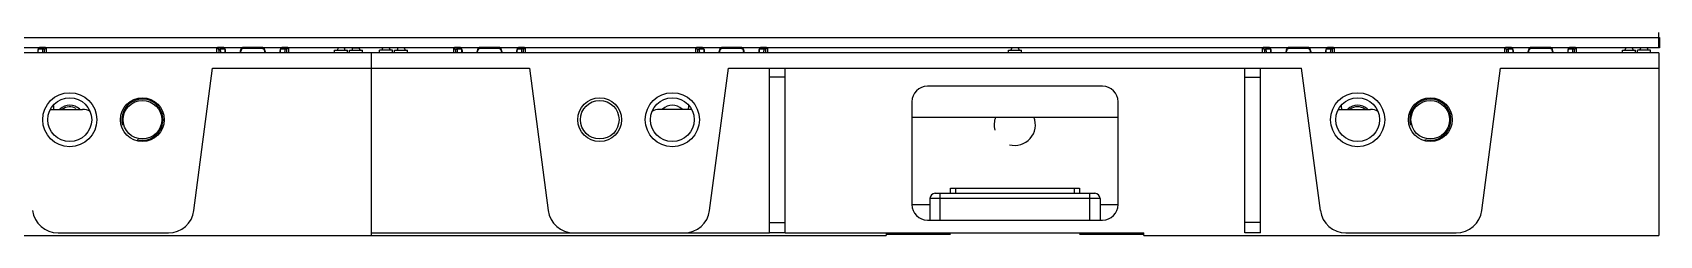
# Model space of a CAD drawing. Header units: millimetres. Extents: x 2900105 to 2915262, y -55349 to -51874.
# Drawn here: x 2902065.9 to 2902381.7, y -53818.2 to -53778.8 of the extents above; entities that cross this region are included whole.
import ezdxf

# ---------------------------------------------------------------- set-up
doc = ezdxf.new("R2010")
doc.units = ezdxf.units.MM
doc.layers.add('02___PRT_ALL_AXES', color=7, linetype='Continuous')

msp = doc.modelspace()

# ---------------------------------------------------------------- linework, layer by layer
msp.add_line((2902381.57, -53781.76), (2902381.57, -53778.76))
at = {"color": 7, "linetype": 'Continuous'}
for p, q in [((2902067.01, -53782.08), (2902067.07, -53782.02)), ((2902067.06, -53781.87), (2902067.05, -53781.88)), ((2902067.08, -53781.84), (2902067.06, -53781.87)), ((2902067.06, -53782.08), (2902067.07, -53782.02)), ((2902067.06, -53782.08), (2902067.07, -53782.02)), ((2902067.96, -53782.02), (2902067.07, -53782.02)), ((2902068.44, -53781.66), (2902067.27, -53781.66)), ((2902068.28, -53782.08), (2902067.96, -53782.02)), ((2902068.19, -53781.66), (2902068.38, -53781.86)), ((2902068.64, -53781.86), (2902068.38, -53781.86)), ((2902068.44, -53781.66), (2902068.64, -53781.86)), ((2902068.64, -53782.71), (2902068.64, -53781.86)), ((2902101.84, -53781.66), (2902101.64, -53781.86)), ((2902101.91, -53781.86), (2902101.64, -53781.86)), ((2902101.64, -53781.86), (2902101.64, -53782.71)), ((2902103.02, -53781.66), (2902101.84, -53781.66)), ((2902101.91, -53781.86), (2902102.1, -53781.66)), ((2902102, -53782.08), (2902102.33, -53782.02)), ((2902103.22, -53782.02), (2902102.33, -53782.02)), ((2902103.21, -53781.84), (2902103.16, -53781.78)), ((2902103.23, -53781.87), (2902103.21, -53781.84)), ((2902103.22, -53782.02), (2902103.23, -53782.08)), ((2902103.22, -53782.02), (2902103.23, -53782.08)), ((2902103.28, -53782.08), (2902103.22, -53782.02)), ((2902103.23, -53781.88), (2902103.23, -53781.87)), ((2902106.42, -53782.08), (2902106.35, -53782.02)), ((2902106.8, -53781.66), (2902106.74, -53781.86)), ((2902110.54, -53781.86), (2902106.74, -53781.86)), ((2902110.49, -53781.66), (2902106.8, -53781.66)), ((2902110.54, -53781.86), (2902110.49, -53781.66)), ((2902110.86, -53782.08), (2902110.94, -53782.02)), ((2902114.01, -53782.08), (2902114.07, -53782.02)), ((2902114.06, -53781.87), (2902114.05, -53781.88)), ((2902114.08, -53781.84), (2902114.06, -53781.87)), ((2902114.06, -53782.08), (2902114.07, -53782.02)), ((2902114.06, -53782.08), (2902114.07, -53782.02)), ((2902114.96, -53782.02), (2902114.07, -53782.02)), ((2902115.44, -53781.66), (2902114.27, -53781.66)), ((2902115.28, -53782.08), (2902114.96, -53782.02)), ((2902115.19, -53781.66), (2902115.38, -53781.86)), ((2902115.64, -53781.86), (2902115.38, -53781.86)), ((2902115.44, -53781.66), (2902115.64, -53781.86)), ((2902115.64, -53782.71), (2902115.64, -53781.86)), ((2902124.55, -53782.21), (2902127.05, -53782.21)), ((2902124.55, -53782.71), (2902124.55, -53782.21)), ((2902125.19, -53781.76), (2902125.07, -53782.21)), ((2902126.42, -53781.76), (2902125.19, -53781.76)), ((2902126.42, -53781.76), (2902126.54, -53782.21)), ((2902127.05, -53782.71), (2902127.05, -53782.21)), ((2902127.45, -53782.21), (2902129.95, -53782.21)), ((2902127.45, -53782.71), (2902127.45, -53782.21)), ((2902127.92, -53782.21), (2902128.09, -53781.76)), ((2902128.09, -53781.76), (2902129.32, -53781.76)), ((2902129.49, -53782.21), (2902129.32, -53781.76)), ((2902129.95, -53782.71), (2902129.95, -53782.21)), ((2902135.78, -53782.21), (2902133.28, -53782.21)), ((2902133.28, -53782.71), (2902133.28, -53782.21)), ((2902133.75, -53782.21), (2902133.92, -53781.76)), ((2902135.15, -53781.76), (2902133.92, -53781.76)), ((2902135.15, -53781.76), (2902135.32, -53782.21)), ((2902135.78, -53782.71), (2902135.78, -53782.21)), ((2902136.18, -53782.21), (2902138.68, -53782.21)), ((2902136.18, -53782.71), (2902136.18, -53782.21)), ((2902136.82, -53781.76), (2902136.65, -53782.21)), ((2902138.05, -53781.76), (2902136.82, -53781.76)), ((2902138.05, -53781.76), (2902138.22, -53782.21)), ((2902138.68, -53782.71), (2902138.68, -53782.21)), ((2902147.79, -53781.66), (2902147.59, -53781.86)), ((2902147.86, -53781.86), (2902147.59, -53781.86)), ((2902147.59, -53781.86), (2902147.59, -53782.71)), ((2902148.97, -53781.66), (2902147.79, -53781.66)), ((2902147.86, -53781.86), (2902148.05, -53781.66)), ((2902147.95, -53782.08), (2902148.28, -53782.02)), ((2902149.17, -53782.02), (2902148.28, -53782.02)), ((2902149.18, -53781.87), (2902149.16, -53781.84)), ((2902149.17, -53782.02), (2902149.18, -53782.08)), ((2902149.17, -53782.02), (2902149.18, -53782.08)), ((2902149.23, -53782.08), (2902149.17, -53782.02)), ((2902149.18, -53781.88), (2902149.18, -53781.87)), ((2902152.37, -53782.08), (2902152.3, -53782.02)), ((2902152.75, -53781.66), (2902152.69, -53781.86)), ((2902156.49, -53781.86), (2902152.69, -53781.86)), ((2902156.44, -53781.66), (2902152.75, -53781.66)), ((2902156.49, -53781.86), (2902156.44, -53781.66)), ((2902156.81, -53782.08), (2902156.89, -53782.02)), ((2902159.96, -53782.08), (2902160.02, -53782.02)), ((2902160.01, -53781.87), (2902160, -53781.88)), ((2902160.03, -53781.84), (2902160.01, -53781.87)), ((2902160.01, -53782.08), (2902160.02, -53782.02)), ((2902160.01, -53782.08), (2902160.02, -53782.02)), ((2902160.91, -53782.02), (2902160.02, -53782.02)), ((2902161.39, -53781.66), (2902160.22, -53781.66)), ((2902161.23, -53782.08), (2902160.91, -53782.02)), ((2902161.14, -53781.66), (2902161.33, -53781.86)), ((2902161.59, -53781.86), (2902161.33, -53781.86)), ((2902161.39, -53781.66), (2902161.59, -53781.86)), ((2902161.59, -53782.71), (2902161.59, -53781.86)), ((2902194.79, -53781.66), (2902194.59, -53781.86)), ((2902194.86, -53781.86), (2902194.59, -53781.86)), ((2902194.59, -53781.86), (2902194.59, -53782.71)), ((2902195.97, -53781.66), (2902194.79, -53781.66)), ((2902194.86, -53781.86), (2902195.05, -53781.66)), ((2902194.95, -53782.08), (2902195.28, -53782.02)), ((2902196.17, -53782.02), (2902195.28, -53782.02)), ((2902196.18, -53781.87), (2902196.16, -53781.84)), ((2902196.23, -53782.08), (2902196.17, -53782.02)), ((2902196.17, -53782.02), (2902196.18, -53782.08)), ((2902196.17, -53782.02), (2902196.18, -53782.08)), ((2902196.18, -53781.88), (2902196.18, -53781.87)), ((2902199.37, -53782.08), (2902199.3, -53782.02)), ((2902199.75, -53781.66), (2902199.69, -53781.86)), ((2902203.49, -53781.86), (2902199.69, -53781.86)), ((2902203.44, -53781.66), (2902199.75, -53781.66)), ((2902203.49, -53781.86), (2902203.44, -53781.66)), ((2902203.81, -53782.08), (2902203.89, -53782.02)), ((2902206.96, -53782.08), (2902207.02, -53782.02)), ((2902207.01, -53781.87), (2902207, -53781.88)), ((2902207.03, -53781.84), (2902207.01, -53781.87)), ((2902207.01, -53782.08), (2902207.02, -53782.02)), ((2902207.01, -53782.08), (2902207.02, -53782.02)), ((2902207.91, -53782.02), (2902207.02, -53782.02)), ((2902208.39, -53781.66), (2902207.22, -53781.66)), ((2902208.23, -53782.08), (2902207.91, -53782.02)), ((2902208.14, -53781.66), (2902208.33, -53781.86)), ((2902208.59, -53781.86), (2902208.33, -53781.86)), ((2902208.39, -53781.66), (2902208.59, -53781.86)), ((2902208.59, -53782.71), (2902208.59, -53781.86)), ((2902255.34, -53782.21), (2902257.84, -53782.21)), ((2902255.34, -53782.71), (2902255.34, -53782.21)), ((2902255.98, -53781.76), (2902255.81, -53782.21)), ((2902257.21, -53781.76), (2902255.98, -53781.76)), ((2902257.21, -53781.76), (2902257.38, -53782.21)), ((2902257.84, -53782.71), (2902257.84, -53782.21)), ((2902304.79, -53781.66), (2902304.59, -53781.86)), ((2902304.86, -53781.86), (2902304.59, -53781.86)), ((2902304.59, -53781.86), (2902304.59, -53782.71)), ((2902305.97, -53781.66), (2902304.79, -53781.66)), ((2902304.86, -53781.86), (2902305.05, -53781.66)), ((2902304.95, -53782.08), (2902305.28, -53782.02)), ((2902306.17, -53782.02), (2902305.28, -53782.02)), ((2902306.18, -53781.87), (2902306.16, -53781.84)), ((2902306.18, -53781.87), (2902306.16, -53781.84)), ((2902306.23, -53782.08), (2902306.17, -53782.02)), ((2902306.17, -53782.02), (2902306.18, -53782.08)), ((2902306.17, -53782.02), (2902306.18, -53782.08)), ((2902306.18, -53781.88), (2902306.18, -53781.87)), ((2902309.37, -53782.08), (2902309.3, -53782.02)), ((2902309.75, -53781.66), (2902309.69, -53781.86)), ((2902313.49, -53781.86), (2902309.69, -53781.86)), ((2902313.44, -53781.66), (2902309.75, -53781.66)), ((2902313.49, -53781.86), (2902313.44, -53781.66)), ((2902313.81, -53782.08), (2902313.89, -53782.02)), ((2902316.96, -53782.08), (2902317.02, -53782.02)), ((2902317.01, -53781.87), (2902317, -53781.88)), ((2902317.03, -53781.84), (2902317.01, -53781.87)), ((2902317.01, -53782.08), (2902317.02, -53782.02)), ((2902317.01, -53782.08), (2902317.02, -53782.02)), ((2902317.91, -53782.02), (2902317.02, -53782.02)), ((2902318.39, -53781.66), (2902317.22, -53781.66)), ((2902318.23, -53782.08), (2902317.91, -53782.02)), ((2902318.14, -53781.66), (2902318.33, -53781.86)), ((2902318.59, -53781.86), (2902318.33, -53781.86)), ((2902318.39, -53781.66), (2902318.59, -53781.86)), ((2902318.59, -53782.71), (2902318.59, -53781.86)), ((2902351.79, -53781.66), (2902351.59, -53781.86)), ((2902351.86, -53781.86), (2902351.59, -53781.86)), ((2902351.59, -53781.86), (2902351.59, -53782.71)), ((2902352.97, -53781.66), (2902351.79, -53781.66)), ((2902351.86, -53781.86), (2902352.05, -53781.66)), ((2902351.95, -53782.08), (2902352.28, -53782.02)), ((2902353.17, -53782.02), (2902352.28, -53782.02)), ((2902353.18, -53781.87), (2902353.16, -53781.84)), ((2902353.18, -53781.87), (2902353.16, -53781.84)), ((2902353.23, -53782.08), (2902353.17, -53782.02)), ((2902353.17, -53782.02), (2902353.18, -53782.08)), ((2902353.17, -53782.02), (2902353.18, -53782.08)), ((2902353.18, -53781.88), (2902353.18, -53781.87)), ((2902356.37, -53782.08), (2902356.3, -53782.02)), ((2902356.75, -53781.66), (2902356.69, -53781.86)), ((2902360.49, -53781.86), (2902356.69, -53781.86)), ((2902360.44, -53781.66), (2902356.75, -53781.66)), ((2902360.49, -53781.86), (2902360.44, -53781.66)), ((2902360.81, -53782.08), (2902360.89, -53782.02)), ((2902363.96, -53782.08), (2902364.02, -53782.02)), ((2902364.01, -53781.87), (2902364, -53781.88)), ((2902364.03, -53781.84), (2902364.01, -53781.87)), ((2902364.01, -53782.08), (2902364.02, -53782.02)), ((2902364.01, -53782.08), (2902364.02, -53782.02)), ((2902364.91, -53782.02), (2902364.02, -53782.02)), ((2902365.39, -53781.66), (2902364.22, -53781.66)), ((2902365.23, -53782.08), (2902364.91, -53782.02)), ((2902365.14, -53781.66), (2902365.33, -53781.86)), ((2902365.59, -53781.86), (2902365.33, -53781.86)), ((2902365.39, -53781.66), (2902365.59, -53781.86)), ((2902365.59, -53782.71), (2902365.59, -53781.86)), ((2902374.5, -53782.21), (2902377, -53782.21)), ((2902374.5, -53782.71), (2902374.5, -53782.21)), ((2902375.14, -53781.76), (2902374.97, -53782.21)), ((2902376.37, -53781.76), (2902375.14, -53781.76)), ((2902376.37, -53781.76), (2902376.54, -53782.21)), ((2902377, -53782.71), (2902377, -53782.21)), ((2902379.9, -53782.21), (2902377.4, -53782.21)), ((2902377.4, -53782.71), (2902377.4, -53782.21)), ((2902377.87, -53782.21), (2902378.04, -53781.76)), ((2902379.27, -53781.76), (2902378.04, -53781.76)), ((2902379.27, -53781.76), (2902379.44, -53782.21)), ((2902379.9, -53782.71), (2902379.9, -53782.21)), ((2902381.57, -53782.71), (2901381.67, -53782.71)), ((2902131.62, -53782.71), (2902131.62, -53818.21)), ((2902381.57, -53782.71), (2902381.57, -53818.21)), ((2902097.23, -53813.37), (2902100.87, -53785.71)), ((2902100.87, -53785.71), (2902162.36, -53785.71)), ((2902162.36, -53785.71), (2902166, -53813.37)), ((2902197.32, -53813.37), (2902200.96, -53785.71)), ((2902200.96, -53785.71), (2902312.22, -53785.71)), ((2902208.96, -53817.71), (2902208.96, -53785.71)), ((2902211.96, -53787.45), (2902208.96, -53787.45)), ((2902211.96, -53817.71), (2902211.96, -53785.71)), ((2902301.22, -53817.71), (2902301.22, -53785.71)), ((2902301.22, -53787.45), (2902304.22, -53787.45)), ((2902304.22, -53817.71), (2902304.22, -53785.71)), ((2902315.86, -53813.37), (2902312.22, -53785.71)), ((2902347.18, -53813.37), (2902350.82, -53785.71)), ((2902350.82, -53785.71), (2902381.57, -53785.71)), ((2902273.59, -53789.21), (2902239.59, -53789.21)), ((2902069.47, -53793.71), (2902075.64, -53793.71)), ((2902069.97, -53792.97), (2902069.99, -53793.71)), ((2902193.77, -53793.71), (2902187.59, -53793.71)), ((2902193.25, -53793.71), (2902193.27, -53792.96)), ((2902236.59, -53792.21), (2902236.59, -53812.21)), ((2902276.59, -53812.21), (2902276.59, -53792.21)), ((2902319.42, -53793.71), (2902325.59, -53793.71)), ((2902319.92, -53792.96), (2902319.94, -53793.71)), ((2902236.59, -53795.21), (2902276.59, -53795.21)), ((2902241.09, -53810.01), (2902272.09, -53810.01)), ((2902242.09, -53815.21), (2902242.09, -53810.01)), ((2902244.09, -53809.01), (2902269.09, -53809.01)), ((2902244.09, -53810.01), (2902244.09, -53809.01)), ((2902245.09, -53810.01), (2902245.09, -53809.01)), ((2902268.09, -53809.01), (2902268.09, -53810.01)), ((2902269.09, -53809.01), (2902269.09, -53810.01)), ((2902271.09, -53815.21), (2902271.09, -53810.01)), ((2902236.59, -53812.21), (2902240.09, -53812.21)), ((2902273.09, -53811.01), (2902240.09, -53811.01)), ((2902240.09, -53811.01), (2902240.09, -53815.21)), ((2902273.09, -53811.01), (2902273.09, -53815.21)), ((2902273.09, -53812.21), (2902276.59, -53812.21)), ((2902208.96, -53815.71), (2902211.96, -53815.71)), ((2902239.59, -53815.21), (2902273.59, -53815.21)), ((2902304.22, -53815.71), (2902301.22, -53815.71)), ((2902031.64, -53818.21), (2902231.59, -53818.21)), ((2902070.87, -53817.71), (2902092.28, -53817.71)), ((2902131.62, -53817.72), (2902170.98, -53817.72)), ((2902170.96, -53817.71), (2902192.37, -53817.71)), ((2902192.34, -53817.72), (2902208.96, -53817.72)), ((2902211.96, -53817.71), (2902208.96, -53817.71)), ((2902211.96, -53817.72), (2902231.59, -53817.72)), ((2902231.59, -53817.71), (2902281.59, -53817.71)), ((2902231.59, -53817.71), (2902231.59, -53818.21)), ((2902244.09, -53818.01), (2902231.59, -53818.01)), ((2902281.59, -53818.01), (2902269.09, -53818.01)), ((2902281.59, -53818.21), (2902281.59, -53817.71)), ((2902281.59, -53818.21), (2902381.57, -53818.21)), ((2902304.22, -53817.71), (2902301.22, -53817.71)), ((2902320.82, -53817.71), (2902342.23, -53817.71))]:
    msp.add_line(p, q, dxfattribs=at)
at = {"color": 1}
msp.add_lwpolyline([(2901381.67, -53779.76), (2902381.67, -53779.76), (2902381.67, -53781.76), (2901381.67, -53781.76)], close=True, dxfattribs=at)
msp.add_lwpolyline([(2902381.57, -53781.76), (2901381.67, -53781.76)])
at = {"color": 7, "linetype": 'Continuous'}
for points in [[(2902067.16, -53781.73), (2902067.13, -53781.78), (2902067.08, -53781.84)], [(2902103.21, -53781.84), (2902103.16, -53781.78), (2902103.12, -53781.73)], [(2902114.16, -53781.73), (2902114.13, -53781.78), (2902114.08, -53781.84)], [(2902149.16, -53781.84), (2902149.11, -53781.78), (2902149.07, -53781.73)], [(2902149.16, -53781.84), (2902149.11, -53781.78), (2902149.07, -53781.73)], [(2902160.11, -53781.73), (2902160.08, -53781.78), (2902160.03, -53781.84)], [(2902196.16, -53781.84), (2902196.11, -53781.78), (2902196.07, -53781.73)], [(2902196.16, -53781.84), (2902196.11, -53781.78), (2902196.07, -53781.73)], [(2902207.11, -53781.73), (2902207.08, -53781.78), (2902207.03, -53781.84)], [(2902306.16, -53781.84), (2902306.11, -53781.78), (2902306.07, -53781.73)], [(2902306.16, -53781.84), (2902306.11, -53781.78), (2902306.07, -53781.73)], [(2902317.11, -53781.73), (2902317.08, -53781.78), (2902317.03, -53781.84)], [(2902353.16, -53781.84), (2902353.11, -53781.78), (2902353.07, -53781.73)], [(2902353.16, -53781.84), (2902353.11, -53781.78), (2902353.07, -53781.73)], [(2902364.11, -53781.73), (2902364.08, -53781.78), (2902364.03, -53781.84)]]:
    msp.add_lwpolyline(points, dxfattribs=at)
for centre, radius in [((2902073.14, -53795.71), 5.25), ((2902073.14, -53795.71), 4.25), ((2902175.99, -53795.71), 4.25), ((2902190.09, -53795.71), 5.25), ((2902190.09, -53795.71), 4.25), ((2902323.09, -53795.71), 5.25), ((2902323.09, -53795.71), 4.25), ((2902087.24, -53795.71), 3.75), ((2902175.99, -53795.71), 3.75), ((2902337.19, -53795.71), 3.75)]:
    msp.add_circle(centre, radius, dxfattribs=at)
for centre, radius, start, end in [((2902008.26, -53777.61), 58.92, 355.0326, 355.653), ((2902067.76, -53782.12), 0.751, 169.5597, 171.1527), ((2902009.95, -53777.52), 57.29, 354.7974, 355.431), ((2902067.4, -53782.04), 0.383, 162.1096, 164.9011), ((2901984.04, -53773.07), 84.39, 353.4354, 353.9091), ((2901986.76, -53773.12), 82.02, 353.2844, 353.7315), ((2902184.98, -53772.94), 83.47, 186.2861, 186.7254), ((2902187.74, -53772.88), 85.9, 186.1081, 186.5735), ((2902160.33, -53777.52), 57.29, 184.569, 185.2026), ((2902102.89, -53782.04), 0.383, 15.1176, 17.8889), ((2902102.53, -53782.12), 0.755, 8.8633, 10.4432), ((2902162.03, -53777.61), 58.91, 184.347, 184.9674), ((2902197.22, -53810.87), 95.34, 162.3849, 162.8216), ((2902190.65, -53809.64), 88.62, 161.8791, 162.3112), ((2902020.57, -53811.57), 94.99, 17.6834, 18.0865), ((2902018.44, -53811.36), 97.04, 17.1728, 17.6019), ((2902055.26, -53777.61), 58.92, 355.0326, 355.653), ((2902114.76, -53782.12), 0.751, 169.5597, 171.1527), ((2902056.95, -53777.52), 57.29, 354.7974, 355.431), ((2902114.4, -53782.04), 0.383, 162.1096, 164.9011), ((2902031.04, -53773.07), 84.39, 353.4354, 353.9091), ((2902033.76, -53773.12), 82.02, 353.2844, 353.7315), ((2902230.93, -53772.94), 83.47, 186.2861, 186.7254), ((2902233.69, -53772.88), 85.9, 186.1081, 186.5735), ((2902206.28, -53777.52), 57.29, 184.569, 185.2026), ((2902148.84, -53782.04), 0.383, 15.1176, 17.8889), ((2902148.48, -53782.12), 0.755, 8.8633, 10.4432), ((2902207.98, -53777.61), 58.91, 184.347, 184.9674), ((2902243.17, -53810.87), 95.34, 162.3849, 162.8216), ((2902236.6, -53809.64), 88.62, 161.8791, 162.3112), ((2902066.52, -53811.57), 94.99, 17.6834, 18.0865), ((2902064.39, -53811.36), 97.04, 17.1728, 17.6019), ((2902101.21, -53777.61), 58.92, 355.0326, 355.653), ((2902160.71, -53782.12), 0.751, 169.5597, 171.1527), ((2902102.9, -53777.52), 57.29, 354.7974, 355.431), ((2902160.35, -53782.04), 0.383, 162.1096, 164.9011), ((2902076.99, -53773.07), 84.39, 353.4354, 353.9091), ((2902079.71, -53773.12), 82.02, 353.2844, 353.7315), ((2902277.93, -53772.94), 83.47, 186.2861, 186.7254), ((2902280.69, -53772.88), 85.9, 186.1081, 186.5735), ((2902253.28, -53777.52), 57.29, 184.569, 185.2026), ((2902195.84, -53782.04), 0.383, 15.1176, 17.8889), ((2902195.48, -53782.12), 0.755, 8.8633, 10.4432), ((2902254.98, -53777.61), 58.91, 184.347, 184.9674), ((2902290.17, -53810.87), 95.34, 162.3849, 162.8216), ((2902283.6, -53809.64), 88.62, 161.8791, 162.3112), ((2902113.52, -53811.57), 94.99, 17.6834, 18.0865), ((2902111.39, -53811.36), 97.04, 17.1728, 17.6019), ((2902148.21, -53777.61), 58.92, 355.0326, 355.653), ((2902207.71, -53782.12), 0.751, 169.5597, 171.1527), ((2902149.9, -53777.52), 57.29, 354.7974, 355.431), ((2902207.35, -53782.04), 0.383, 162.1096, 164.9011), ((2902123.99, -53773.07), 84.39, 353.4354, 353.9091), ((2902126.71, -53773.12), 82.02, 353.2844, 353.7315), ((2902387.93, -53772.94), 83.47, 186.2861, 186.7254), ((2902390.69, -53772.88), 85.9, 186.1081, 186.5735), ((2902363.28, -53777.52), 57.29, 184.569, 185.2026), ((2902305.84, -53782.04), 0.383, 15.1176, 17.8889), ((2902305.48, -53782.12), 0.755, 8.8633, 10.4432), ((2902364.98, -53777.61), 58.91, 184.347, 184.9674), ((2902400.17, -53810.87), 95.34, 162.3849, 162.8216), ((2902393.6, -53809.64), 88.62, 161.8791, 162.3112), ((2902223.52, -53811.57), 94.99, 17.6834, 18.0865), ((2902221.39, -53811.36), 97.04, 17.1728, 17.6019), ((2902258.21, -53777.61), 58.92, 355.0326, 355.653), ((2902317.71, -53782.12), 0.751, 169.5597, 171.1527), ((2902259.9, -53777.52), 57.29, 354.7974, 355.431), ((2902317.35, -53782.04), 0.383, 162.1096, 164.9011), ((2902233.99, -53773.07), 84.39, 353.4354, 353.9091), ((2902236.71, -53773.12), 82.02, 353.2844, 353.7315), ((2902434.93, -53772.94), 83.47, 186.2861, 186.7254), ((2902437.69, -53772.88), 85.9, 186.1081, 186.5735), ((2902410.28, -53777.52), 57.29, 184.569, 185.2026), ((2902352.84, -53782.04), 0.383, 15.1176, 17.8889), ((2902352.48, -53782.12), 0.755, 8.8633, 10.4432), ((2902411.98, -53777.61), 58.91, 184.347, 184.9674), ((2902447.17, -53810.87), 95.34, 162.3849, 162.8216), ((2902440.6, -53809.64), 88.62, 161.8791, 162.3112), ((2902270.52, -53811.57), 94.99, 17.6834, 18.0865), ((2902268.39, -53811.36), 97.04, 17.1728, 17.6019), ((2902305.21, -53777.61), 58.92, 355.0326, 355.653), ((2902364.71, -53782.12), 0.751, 169.5597, 171.1527), ((2902306.9, -53777.52), 57.29, 354.7974, 355.431), ((2902364.35, -53782.04), 0.383, 162.1096, 164.9011), ((2902280.99, -53773.07), 84.39, 353.4354, 353.9091), ((2902283.71, -53773.12), 82.02, 353.2844, 353.7315), ((2902239.59, -53792.21), 3, 90, 180), ((2902273.59, -53792.21), 3, 0, 90), ((2902073.14, -53795.71), 2.8, 46.5514, 133.4486), ((2902073.14, -53795.71), 2.5, 59.9843, 126.6079), ((2902075.64, -53796.71), 3, 60.8921, 90), ((2902187.59, -53796.71), 3, 90, 119.1057), ((2902190.09, -53795.71), 2.8, 46.9195, 133.0805), ((2902323.09, -53795.71), 2.8, 46.5514, 133.4486), ((2902323.09, -53795.71), 2.5, 53.3921, 126.6079), ((2902325.59, -53796.71), 3, 60.8926, 90), ((2902241.09, -53811.01), 1, 90, 180), ((2902272.09, -53811.01), 1, 0, 90), ((2902070.87, -53812.71), 5, 187.5, 270), ((2902092.28, -53812.71), 5, 270, 352.5), ((2902170.96, -53812.71), 5, 187.5, 270), ((2902192.37, -53812.71), 5, 270, 352.5), ((2902239.59, -53812.21), 3, 180, 270), ((2902273.59, -53812.21), 3, 270, 0), ((2902320.82, -53812.71), 5, 187.5, 270), ((2902342.23, -53812.71), 5, 270, 352.5)]:
    msp.add_arc(centre, radius, start, end, dxfattribs=at)
at = {"color": 2, "linetype": 'Continuous'}
for centre, start, end in [((2902087.24, -53795.71), 255, 195), ((2902337.19, -53795.71), 255, 195), ((2902256.54, -53796.71), 157.9726, 195), ((2902256.54, -53796.71), 255, 22.0274)]:
    msp.add_arc(centre, 4, start, end, dxfattribs=at)
at = {"color": 7, "linetype": 'Continuous'}
for points, knots in [([(2902067.01, -53782), (2902067.01, -53782.01), (2902067.01, -53782.03), (2902067.01, -53782.06), (2902067.01, -53782.08)], [0, 0, 0, 0, 0.236241, 1, 1, 1, 1]), ([(2902067.03, -53781.94), (2902067.03, -53781.94), (2902067.02, -53781.96), (2902067.02, -53781.97), (2902067.02, -53781.98)], [0, 0, 0, 0, 0.230283, 1, 1, 1, 1]), ([(2902067.05, -53781.89), (2902067.05, -53781.89), (2902067.04, -53781.9), (2902067.04, -53781.91), (2902067.03, -53781.92)], [0, 0, 0, 0, 0.216704, 1, 1, 1, 1]), ([(2902067.05, -53781.88), (2902067.05, -53781.88), (2902067.05, -53781.88), (2902067.05, -53781.88), (2902067.05, -53781.89)], [0, 0, 0, 0, 0.228077, 1, 1, 1, 1]), ([(2902067.07, -53782.02), (2902067.07, -53782.01), (2902067.07, -53781.97), (2902067.08, -53781.93), (2902067.09, -53781.91)], [0, 0, 0, 0, 0.25855, 1, 1, 1, 1]), ([(2902067.09, -53781.91), (2902067.1, -53781.87), (2902067.12, -53781.81), (2902067.15, -53781.76), (2902067.16, -53781.73)], [0, 0, 0, 0, 0.548709, 1, 1, 1, 1]), ([(2902067.16, -53781.73), (2902067.17, -53781.73), (2902067.18, -53781.71), (2902067.2, -53781.69), (2902067.21, -53781.68)], [0, 0, 0, 0, 0.278008, 1, 1, 1, 1]), ([(2902067.21, -53781.68), (2902067.22, -53781.68), (2902067.23, -53781.67), (2902067.25, -53781.66), (2902067.27, -53781.66)], [0, 0, 0, 0, 0.271414, 1, 1, 1, 1]), ([(2902068.19, -53781.66), (2902068.16, -53781.66), (2902068.12, -53781.68), (2902068.08, -53781.72), (2902068.03, -53781.78), (2902067.99, -53781.88), (2902067.96, -53781.97), (2902067.96, -53782.02)], [0, 0, 0, 0, 0.16996, 0.271944, 0.388843, 0.668368, 1, 1, 1, 1]), ([(2902068.28, -53782.08), (2902068.29, -53782.05), (2902068.29, -53781.99), (2902068.32, -53781.93), (2902068.34, -53781.9), (2902068.35, -53781.87), (2902068.37, -53781.86), (2902068.38, -53781.86)], [0, 0, 0, 0, 0.37514, 0.667546, 0.779584, 0.869981, 1, 1, 1, 1]), ([(2902102.01, -53782.08), (2902102, -53782.05), (2902101.99, -53781.99), (2902101.97, -53781.93), (2902101.95, -53781.9), (2902101.94, -53781.88), (2902101.93, -53781.87), (2902101.92, -53781.87), (2902101.92, -53781.86), (2902101.91, -53781.86), (2902101.91, -53781.86), (2902101.91, -53781.86)], [0, 0, 0, 0, 0.373992, 0.665641, 0.777424, 0.867575, 0.905421, 0.939479, 0.970706, 0.985471, 1, 1, 1, 1]), ([(2902102.1, -53781.66), (2902102.11, -53781.66), (2902102.14, -53781.67), (2902102.17, -53781.69), (2902102.21, -53781.72), (2902102.26, -53781.78), (2902102.3, -53781.88), (2902102.32, -53781.97), (2902102.33, -53782.02)], [0, 0, 0, 0, 0.082168, 0.171362, 0.273196, 0.38992, 0.668933, 1, 1, 1, 1]), ([(2902103.02, -53781.66), (2902103.02, -53781.66), (2902103.04, -53781.67), (2902103.06, -53781.67), (2902103.07, -53781.68)], [0, 0, 0, 0, 0.235531, 1, 1, 1, 1]), ([(2902103.07, -53781.68), (2902103.08, -53781.68), (2902103.1, -53781.7), (2902103.11, -53781.72), (2902103.12, -53781.73)], [0, 0, 0, 0, 0.224249, 1, 1, 1, 1]), ([(2902103.12, -53781.73), (2902103.14, -53781.76), (2902103.17, -53781.81), (2902103.19, -53781.87), (2902103.2, -53781.91)], [0, 0, 0, 0, 0.450952, 1, 1, 1, 1]), ([(2902103.2, -53781.91), (2902103.2, -53781.92), (2902103.21, -53781.95), (2902103.22, -53781.99), (2902103.22, -53782.02)], [0, 0, 0, 0, 0.240854, 1, 1, 1, 1]), ([(2902103.24, -53781.89), (2902103.24, -53781.89), (2902103.24, -53781.88), (2902103.24, -53781.88), (2902103.23, -53781.88)], [0, 0, 0, 0, 0.272168, 1, 1, 1, 1]), ([(2902103.25, -53781.92), (2902103.25, -53781.92), (2902103.25, -53781.91), (2902103.24, -53781.89), (2902103.24, -53781.89)], [0, 0, 0, 0, 0.284066, 1, 1, 1, 1]), ([(2902103.27, -53781.98), (2902103.27, -53781.98), (2902103.27, -53781.96), (2902103.26, -53781.95), (2902103.26, -53781.94)], [0, 0, 0, 0, 0.269561, 1, 1, 1, 1]), ([(2902103.28, -53782.08), (2902103.28, -53782.07), (2902103.28, -53782.05), (2902103.28, -53782.02), (2902103.27, -53782)], [0, 0, 0, 0, 0.262719, 1, 1, 1, 1]), ([(2902106.8, -53781.66), (2902106.75, -53781.66), (2902106.65, -53781.68), (2902106.54, -53781.74), (2902106.46, -53781.81), (2902106.41, -53781.87), (2902106.38, -53781.94), (2902106.36, -53781.99), (2902106.35, -53782.02)], [0, 0, 0, 0, 0.240153, 0.484218, 0.609763, 0.737766, 0.867628, 1, 1, 1, 1]), ([(2902106.42, -53782.08), (2902106.43, -53782.06), (2902106.44, -53782.03), (2902106.48, -53781.97), (2902106.55, -53781.91), (2902106.64, -53781.87), (2902106.71, -53781.86), (2902106.74, -53781.86)], [0, 0, 0, 0, 0.127781, 0.2546, 0.504631, 0.752476, 1, 1, 1, 1]), ([(2902110.94, -53782.02), (2902110.92, -53781.97), (2902110.88, -53781.88), (2902110.78, -53781.76), (2902110.64, -53781.68), (2902110.54, -53781.66), (2902110.49, -53781.66)], [0, 0, 0, 0, 0.250998, 0.500435, 0.749131, 1, 1, 1, 1]), ([(2902110.54, -53781.86), (2902110.58, -53781.86), (2902110.65, -53781.87), (2902110.75, -53781.92), (2902110.82, -53781.99), (2902110.85, -53782.05), (2902110.86, -53782.08)], [0, 0, 0, 0, 0.268376, 0.524566, 0.767763, 1, 1, 1, 1]), ([(2902114.01, -53782), (2902114.01, -53782.01), (2902114.01, -53782.03), (2902114.01, -53782.06), (2902114.01, -53782.08)], [0, 0, 0, 0, 0.236241, 1, 1, 1, 1]), ([(2902114.03, -53781.94), (2902114.03, -53781.94), (2902114.02, -53781.96), (2902114.02, -53781.97), (2902114.02, -53781.98)], [0, 0, 0, 0, 0.230283, 1, 1, 1, 1]), ([(2902114.05, -53781.89), (2902114.05, -53781.89), (2902114.04, -53781.9), (2902114.04, -53781.91), (2902114.03, -53781.92)], [0, 0, 0, 0, 0.216704, 1, 1, 1, 1]), ([(2902114.05, -53781.88), (2902114.05, -53781.88), (2902114.05, -53781.88), (2902114.05, -53781.88), (2902114.05, -53781.89)], [0, 0, 0, 0, 0.228077, 1, 1, 1, 1]), ([(2902114.07, -53782.02), (2902114.07, -53782.01), (2902114.07, -53781.97), (2902114.08, -53781.93), (2902114.09, -53781.91)], [0, 0, 0, 0, 0.25855, 1, 1, 1, 1]), ([(2902114.09, -53781.91), (2902114.1, -53781.87), (2902114.12, -53781.81), (2902114.15, -53781.76), (2902114.16, -53781.73)], [0, 0, 0, 0, 0.548709, 1, 1, 1, 1]), ([(2902114.16, -53781.73), (2902114.17, -53781.73), (2902114.18, -53781.71), (2902114.2, -53781.69), (2902114.21, -53781.68)], [0, 0, 0, 0, 0.278008, 1, 1, 1, 1]), ([(2902114.21, -53781.68), (2902114.22, -53781.68), (2902114.23, -53781.67), (2902114.25, -53781.66), (2902114.27, -53781.66)], [0, 0, 0, 0, 0.271414, 1, 1, 1, 1]), ([(2902115.19, -53781.66), (2902115.16, -53781.66), (2902115.12, -53781.68), (2902115.08, -53781.72), (2902115.03, -53781.78), (2902114.99, -53781.88), (2902114.96, -53781.97), (2902114.96, -53782.02)], [0, 0, 0, 0, 0.16996, 0.271944, 0.388843, 0.668368, 1, 1, 1, 1]), ([(2902115.28, -53782.08), (2902115.29, -53782.05), (2902115.29, -53781.99), (2902115.32, -53781.93), (2902115.34, -53781.9), (2902115.35, -53781.87), (2902115.37, -53781.86), (2902115.38, -53781.86)], [0, 0, 0, 0, 0.37514, 0.667546, 0.779584, 0.869981, 1, 1, 1, 1]), ([(2902147.96, -53782.08), (2902147.95, -53782.05), (2902147.94, -53781.99), (2902147.92, -53781.93), (2902147.9, -53781.9), (2902147.89, -53781.88), (2902147.88, -53781.87), (2902147.87, -53781.87), (2902147.87, -53781.86), (2902147.86, -53781.86), (2902147.86, -53781.86), (2902147.86, -53781.86)], [0, 0, 0, 0, 0.373992, 0.665641, 0.777424, 0.867575, 0.905421, 0.939479, 0.970706, 0.985471, 1, 1, 1, 1]), ([(2902148.05, -53781.66), (2902148.06, -53781.66), (2902148.09, -53781.67), (2902148.12, -53781.69), (2902148.16, -53781.72), (2902148.21, -53781.78), (2902148.25, -53781.88), (2902148.27, -53781.97), (2902148.28, -53782.02)], [0, 0, 0, 0, 0.082168, 0.171362, 0.273196, 0.38992, 0.668933, 1, 1, 1, 1]), ([(2902148.97, -53781.66), (2902148.97, -53781.66), (2902148.99, -53781.67), (2902149.01, -53781.67), (2902149.02, -53781.68)], [0, 0, 0, 0, 0.235531, 1, 1, 1, 1]), ([(2902149.02, -53781.68), (2902149.03, -53781.68), (2902149.05, -53781.7), (2902149.06, -53781.72), (2902149.07, -53781.73)], [0, 0, 0, 0, 0.224249, 1, 1, 1, 1]), ([(2902149.07, -53781.73), (2902149.09, -53781.76), (2902149.12, -53781.81), (2902149.14, -53781.87), (2902149.15, -53781.91)], [0, 0, 0, 0, 0.450952, 1, 1, 1, 1]), ([(2902149.15, -53781.91), (2902149.15, -53781.92), (2902149.16, -53781.95), (2902149.17, -53781.99), (2902149.17, -53782.02)], [0, 0, 0, 0, 0.240854, 1, 1, 1, 1]), ([(2902149.19, -53781.89), (2902149.19, -53781.89), (2902149.19, -53781.88), (2902149.19, -53781.88), (2902149.18, -53781.88)], [0, 0, 0, 0, 0.272168, 1, 1, 1, 1]), ([(2902149.2, -53781.92), (2902149.2, -53781.92), (2902149.2, -53781.91), (2902149.19, -53781.89), (2902149.19, -53781.89)], [0, 0, 0, 0, 0.284066, 1, 1, 1, 1]), ([(2902149.22, -53781.98), (2902149.22, -53781.98), (2902149.22, -53781.96), (2902149.21, -53781.95), (2902149.21, -53781.94)], [0, 0, 0, 0, 0.269561, 1, 1, 1, 1]), ([(2902149.23, -53782.08), (2902149.23, -53782.07), (2902149.23, -53782.05), (2902149.23, -53782.02), (2902149.22, -53782)], [0, 0, 0, 0, 0.262719, 1, 1, 1, 1]), ([(2902152.75, -53781.66), (2902152.7, -53781.66), (2902152.6, -53781.68), (2902152.49, -53781.74), (2902152.41, -53781.81), (2902152.36, -53781.87), (2902152.33, -53781.94), (2902152.31, -53781.99), (2902152.3, -53782.02)], [0, 0, 0, 0, 0.240153, 0.484218, 0.609763, 0.737766, 0.867628, 1, 1, 1, 1]), ([(2902152.37, -53782.08), (2902152.38, -53782.06), (2902152.39, -53782.03), (2902152.43, -53781.97), (2902152.5, -53781.91), (2902152.59, -53781.87), (2902152.66, -53781.86), (2902152.69, -53781.86)], [0, 0, 0, 0, 0.127781, 0.2546, 0.504631, 0.752476, 1, 1, 1, 1]), ([(2902156.89, -53782.02), (2902156.87, -53781.97), (2902156.83, -53781.88), (2902156.73, -53781.76), (2902156.59, -53781.68), (2902156.49, -53781.66), (2902156.44, -53781.66)], [0, 0, 0, 0, 0.250998, 0.500435, 0.749131, 1, 1, 1, 1]), ([(2902156.49, -53781.86), (2902156.53, -53781.86), (2902156.6, -53781.87), (2902156.7, -53781.92), (2902156.77, -53781.99), (2902156.8, -53782.05), (2902156.81, -53782.08)], [0, 0, 0, 0, 0.268376, 0.524566, 0.767763, 1, 1, 1, 1]), ([(2902159.96, -53782), (2902159.96, -53782.01), (2902159.96, -53782.03), (2902159.96, -53782.06), (2902159.96, -53782.08)], [0, 0, 0, 0, 0.236241, 1, 1, 1, 1]), ([(2902159.98, -53781.94), (2902159.98, -53781.94), (2902159.97, -53781.96), (2902159.97, -53781.97), (2902159.97, -53781.98)], [0, 0, 0, 0, 0.230283, 1, 1, 1, 1]), ([(2902160, -53781.89), (2902160, -53781.89), (2902159.99, -53781.9), (2902159.99, -53781.91), (2902159.98, -53781.92)], [0, 0, 0, 0, 0.216704, 1, 1, 1, 1]), ([(2902160, -53781.88), (2902160, -53781.88), (2902160, -53781.88), (2902160, -53781.88), (2902160, -53781.89)], [0, 0, 0, 0, 0.228077, 1, 1, 1, 1]), ([(2902160.02, -53782.02), (2902160.02, -53782.01), (2902160.02, -53781.97), (2902160.03, -53781.93), (2902160.04, -53781.91)], [0, 0, 0, 0, 0.25855, 1, 1, 1, 1]), ([(2902160.04, -53781.91), (2902160.05, -53781.87), (2902160.07, -53781.81), (2902160.1, -53781.76), (2902160.11, -53781.73)], [0, 0, 0, 0, 0.548709, 1, 1, 1, 1]), ([(2902160.11, -53781.73), (2902160.12, -53781.73), (2902160.13, -53781.71), (2902160.15, -53781.69), (2902160.16, -53781.68)], [0, 0, 0, 0, 0.278008, 1, 1, 1, 1]), ([(2902160.16, -53781.68), (2902160.17, -53781.68), (2902160.18, -53781.67), (2902160.2, -53781.66), (2902160.22, -53781.66)], [0, 0, 0, 0, 0.271414, 1, 1, 1, 1]), ([(2902161.14, -53781.66), (2902161.11, -53781.66), (2902161.07, -53781.68), (2902161.03, -53781.72), (2902160.98, -53781.78), (2902160.94, -53781.88), (2902160.91, -53781.97), (2902160.91, -53782.02)], [0, 0, 0, 0, 0.16996, 0.271944, 0.388843, 0.668368, 1, 1, 1, 1]), ([(2902161.23, -53782.08), (2902161.24, -53782.05), (2902161.24, -53781.99), (2902161.27, -53781.93), (2902161.29, -53781.9), (2902161.3, -53781.87), (2902161.32, -53781.86), (2902161.33, -53781.86)], [0, 0, 0, 0, 0.37514, 0.667546, 0.779584, 0.869981, 1, 1, 1, 1]), ([(2902194.96, -53782.08), (2902194.95, -53782.05), (2902194.94, -53781.99), (2902194.92, -53781.93), (2902194.9, -53781.9), (2902194.89, -53781.88), (2902194.88, -53781.87), (2902194.87, -53781.87), (2902194.87, -53781.86), (2902194.86, -53781.86), (2902194.86, -53781.86), (2902194.86, -53781.86)], [0, 0, 0, 0, 0.373992, 0.665641, 0.777424, 0.867575, 0.905421, 0.939479, 0.970706, 0.985471, 1, 1, 1, 1]), ([(2902195.05, -53781.66), (2902195.06, -53781.66), (2902195.09, -53781.67), (2902195.12, -53781.69), (2902195.16, -53781.72), (2902195.21, -53781.78), (2902195.25, -53781.88), (2902195.27, -53781.97), (2902195.28, -53782.02)], [0, 0, 0, 0, 0.082168, 0.171362, 0.273196, 0.38992, 0.668933, 1, 1, 1, 1]), ([(2902195.97, -53781.66), (2902195.97, -53781.66), (2902195.99, -53781.67), (2902196.01, -53781.67), (2902196.02, -53781.68)], [0, 0, 0, 0, 0.235531, 1, 1, 1, 1]), ([(2902196.02, -53781.68), (2902196.03, -53781.68), (2902196.05, -53781.7), (2902196.06, -53781.72), (2902196.07, -53781.73)], [0, 0, 0, 0, 0.224249, 1, 1, 1, 1]), ([(2902196.07, -53781.73), (2902196.09, -53781.76), (2902196.12, -53781.81), (2902196.14, -53781.87), (2902196.15, -53781.91)], [0, 0, 0, 0, 0.450952, 1, 1, 1, 1]), ([(2902196.15, -53781.91), (2902196.15, -53781.92), (2902196.16, -53781.95), (2902196.17, -53781.99), (2902196.17, -53782.02)], [0, 0, 0, 0, 0.240854, 1, 1, 1, 1]), ([(2902196.19, -53781.89), (2902196.19, -53781.89), (2902196.19, -53781.88), (2902196.19, -53781.88), (2902196.18, -53781.88)], [0, 0, 0, 0, 0.272168, 1, 1, 1, 1]), ([(2902196.2, -53781.92), (2902196.2, -53781.92), (2902196.2, -53781.91), (2902196.19, -53781.89), (2902196.19, -53781.89)], [0, 0, 0, 0, 0.284066, 1, 1, 1, 1]), ([(2902196.22, -53781.98), (2902196.22, -53781.98), (2902196.22, -53781.96), (2902196.21, -53781.95), (2902196.21, -53781.94)], [0, 0, 0, 0, 0.269561, 1, 1, 1, 1]), ([(2902196.23, -53782.08), (2902196.23, -53782.07), (2902196.23, -53782.05), (2902196.23, -53782.02), (2902196.22, -53782)], [0, 0, 0, 0, 0.262719, 1, 1, 1, 1]), ([(2902199.75, -53781.66), (2902199.7, -53781.66), (2902199.6, -53781.68), (2902199.49, -53781.74), (2902199.41, -53781.81), (2902199.36, -53781.87), (2902199.33, -53781.94), (2902199.31, -53781.99), (2902199.3, -53782.02)], [0, 0, 0, 0, 0.240153, 0.484218, 0.609763, 0.737766, 0.867628, 1, 1, 1, 1]), ([(2902199.37, -53782.08), (2902199.38, -53782.06), (2902199.39, -53782.03), (2902199.43, -53781.97), (2902199.5, -53781.91), (2902199.59, -53781.87), (2902199.66, -53781.86), (2902199.69, -53781.86)], [0, 0, 0, 0, 0.127781, 0.2546, 0.504631, 0.752476, 1, 1, 1, 1]), ([(2902203.89, -53782.02), (2902203.87, -53781.97), (2902203.83, -53781.88), (2902203.73, -53781.76), (2902203.59, -53781.68), (2902203.49, -53781.66), (2902203.44, -53781.66)], [0, 0, 0, 0, 0.250998, 0.500435, 0.749131, 1, 1, 1, 1]), ([(2902203.49, -53781.86), (2902203.53, -53781.86), (2902203.6, -53781.87), (2902203.7, -53781.92), (2902203.77, -53781.99), (2902203.8, -53782.05), (2902203.81, -53782.08)], [0, 0, 0, 0, 0.268376, 0.524566, 0.767763, 1, 1, 1, 1]), ([(2902206.96, -53782), (2902206.96, -53782.01), (2902206.96, -53782.03), (2902206.96, -53782.06), (2902206.96, -53782.08)], [0, 0, 0, 0, 0.236241, 1, 1, 1, 1]), ([(2902206.98, -53781.94), (2902206.98, -53781.94), (2902206.97, -53781.96), (2902206.97, -53781.97), (2902206.97, -53781.98)], [0, 0, 0, 0, 0.230283, 1, 1, 1, 1]), ([(2902207, -53781.89), (2902207, -53781.89), (2902206.99, -53781.9), (2902206.99, -53781.91), (2902206.98, -53781.92)], [0, 0, 0, 0, 0.216704, 1, 1, 1, 1]), ([(2902207, -53781.88), (2902207, -53781.88), (2902207, -53781.88), (2902207, -53781.88), (2902207, -53781.89)], [0, 0, 0, 0, 0.228077, 1, 1, 1, 1]), ([(2902207.02, -53782.02), (2902207.02, -53782.01), (2902207.02, -53781.97), (2902207.03, -53781.93), (2902207.04, -53781.91)], [0, 0, 0, 0, 0.25855, 1, 1, 1, 1]), ([(2902207.04, -53781.91), (2902207.05, -53781.87), (2902207.07, -53781.81), (2902207.1, -53781.76), (2902207.11, -53781.73)], [0, 0, 0, 0, 0.548709, 1, 1, 1, 1]), ([(2902207.11, -53781.73), (2902207.12, -53781.73), (2902207.13, -53781.71), (2902207.15, -53781.69), (2902207.16, -53781.68)], [0, 0, 0, 0, 0.278008, 1, 1, 1, 1]), ([(2902207.16, -53781.68), (2902207.17, -53781.68), (2902207.18, -53781.67), (2902207.2, -53781.66), (2902207.22, -53781.66)], [0, 0, 0, 0, 0.271414, 1, 1, 1, 1]), ([(2902208.14, -53781.66), (2902208.11, -53781.66), (2902208.07, -53781.68), (2902208.03, -53781.72), (2902207.98, -53781.78), (2902207.94, -53781.88), (2902207.91, -53781.97), (2902207.91, -53782.02)], [0, 0, 0, 0, 0.16996, 0.271944, 0.388843, 0.668368, 1, 1, 1, 1]), ([(2902208.23, -53782.08), (2902208.24, -53782.05), (2902208.24, -53781.99), (2902208.27, -53781.93), (2902208.29, -53781.9), (2902208.3, -53781.87), (2902208.32, -53781.86), (2902208.33, -53781.86)], [0, 0, 0, 0, 0.37514, 0.667546, 0.779584, 0.869981, 1, 1, 1, 1]), ([(2902304.96, -53782.08), (2902304.95, -53782.05), (2902304.94, -53781.99), (2902304.92, -53781.93), (2902304.9, -53781.9), (2902304.89, -53781.88), (2902304.88, -53781.87), (2902304.87, -53781.87), (2902304.87, -53781.86), (2902304.86, -53781.86), (2902304.86, -53781.86), (2902304.86, -53781.86)], [0, 0, 0, 0, 0.373992, 0.665641, 0.777424, 0.867575, 0.905421, 0.939479, 0.970706, 0.985471, 1, 1, 1, 1]), ([(2902305.05, -53781.66), (2902305.06, -53781.66), (2902305.09, -53781.67), (2902305.12, -53781.69), (2902305.16, -53781.72), (2902305.21, -53781.78), (2902305.25, -53781.88), (2902305.27, -53781.97), (2902305.28, -53782.02)], [0, 0, 0, 0, 0.082168, 0.171362, 0.273196, 0.38992, 0.668933, 1, 1, 1, 1]), ([(2902305.97, -53781.66), (2902305.97, -53781.66), (2902305.99, -53781.67), (2902306.01, -53781.67), (2902306.02, -53781.68)], [0, 0, 0, 0, 0.235531, 1, 1, 1, 1]), ([(2902306.02, -53781.68), (2902306.03, -53781.68), (2902306.05, -53781.7), (2902306.06, -53781.72), (2902306.07, -53781.73)], [0, 0, 0, 0, 0.224249, 1, 1, 1, 1]), ([(2902306.07, -53781.73), (2902306.09, -53781.76), (2902306.12, -53781.81), (2902306.14, -53781.87), (2902306.15, -53781.91)], [0, 0, 0, 0, 0.450952, 1, 1, 1, 1]), ([(2902306.15, -53781.91), (2902306.15, -53781.92), (2902306.16, -53781.95), (2902306.17, -53781.99), (2902306.17, -53782.02)], [0, 0, 0, 0, 0.240854, 1, 1, 1, 1]), ([(2902306.19, -53781.89), (2902306.19, -53781.89), (2902306.19, -53781.88), (2902306.19, -53781.88), (2902306.18, -53781.88)], [0, 0, 0, 0, 0.272168, 1, 1, 1, 1]), ([(2902306.2, -53781.92), (2902306.2, -53781.92), (2902306.2, -53781.91), (2902306.19, -53781.89), (2902306.19, -53781.89)], [0, 0, 0, 0, 0.284066, 1, 1, 1, 1]), ([(2902306.22, -53781.98), (2902306.22, -53781.98), (2902306.22, -53781.96), (2902306.21, -53781.95), (2902306.21, -53781.94)], [0, 0, 0, 0, 0.269561, 1, 1, 1, 1]), ([(2902306.23, -53782.08), (2902306.23, -53782.07), (2902306.23, -53782.05), (2902306.23, -53782.02), (2902306.22, -53782)], [0, 0, 0, 0, 0.262719, 1, 1, 1, 1]), ([(2902309.75, -53781.66), (2902309.7, -53781.66), (2902309.6, -53781.68), (2902309.49, -53781.74), (2902309.41, -53781.81), (2902309.36, -53781.87), (2902309.33, -53781.94), (2902309.31, -53781.99), (2902309.3, -53782.02)], [0, 0, 0, 0, 0.240153, 0.484218, 0.609763, 0.737766, 0.867628, 1, 1, 1, 1]), ([(2902309.37, -53782.08), (2902309.38, -53782.06), (2902309.39, -53782.03), (2902309.43, -53781.97), (2902309.5, -53781.91), (2902309.59, -53781.87), (2902309.66, -53781.86), (2902309.69, -53781.86)], [0, 0, 0, 0, 0.127781, 0.2546, 0.504631, 0.752476, 1, 1, 1, 1]), ([(2902313.89, -53782.02), (2902313.87, -53781.97), (2902313.83, -53781.88), (2902313.73, -53781.76), (2902313.59, -53781.68), (2902313.49, -53781.66), (2902313.44, -53781.66)], [0, 0, 0, 0, 0.250998, 0.500435, 0.749131, 1, 1, 1, 1]), ([(2902313.49, -53781.86), (2902313.53, -53781.86), (2902313.6, -53781.87), (2902313.7, -53781.92), (2902313.77, -53781.99), (2902313.8, -53782.05), (2902313.81, -53782.08)], [0, 0, 0, 0, 0.268376, 0.524566, 0.767763, 1, 1, 1, 1]), ([(2902316.96, -53782), (2902316.96, -53782.01), (2902316.96, -53782.03), (2902316.96, -53782.06), (2902316.96, -53782.08)], [0, 0, 0, 0, 0.236241, 1, 1, 1, 1]), ([(2902316.98, -53781.94), (2902316.98, -53781.94), (2902316.97, -53781.96), (2902316.97, -53781.97), (2902316.97, -53781.98)], [0, 0, 0, 0, 0.230283, 1, 1, 1, 1]), ([(2902317, -53781.89), (2902317, -53781.89), (2902316.99, -53781.9), (2902316.99, -53781.91), (2902316.98, -53781.92)], [0, 0, 0, 0, 0.216704, 1, 1, 1, 1]), ([(2902317, -53781.88), (2902317, -53781.88), (2902317, -53781.88), (2902317, -53781.88), (2902317, -53781.89)], [0, 0, 0, 0, 0.228077, 1, 1, 1, 1]), ([(2902317.02, -53782.02), (2902317.02, -53782.01), (2902317.02, -53781.97), (2902317.03, -53781.93), (2902317.04, -53781.91)], [0, 0, 0, 0, 0.25855, 1, 1, 1, 1]), ([(2902317.04, -53781.91), (2902317.05, -53781.87), (2902317.07, -53781.81), (2902317.1, -53781.76), (2902317.11, -53781.73)], [0, 0, 0, 0, 0.548709, 1, 1, 1, 1]), ([(2902317.11, -53781.73), (2902317.12, -53781.73), (2902317.13, -53781.71), (2902317.15, -53781.69), (2902317.16, -53781.68)], [0, 0, 0, 0, 0.278008, 1, 1, 1, 1]), ([(2902317.16, -53781.68), (2902317.17, -53781.68), (2902317.18, -53781.67), (2902317.2, -53781.66), (2902317.22, -53781.66)], [0, 0, 0, 0, 0.271414, 1, 1, 1, 1]), ([(2902318.14, -53781.66), (2902318.11, -53781.66), (2902318.07, -53781.68), (2902318.03, -53781.72), (2902317.98, -53781.78), (2902317.94, -53781.88), (2902317.91, -53781.97), (2902317.91, -53782.02)], [0, 0, 0, 0, 0.16996, 0.271944, 0.388843, 0.668368, 1, 1, 1, 1]), ([(2902318.23, -53782.08), (2902318.24, -53782.05), (2902318.24, -53781.99), (2902318.27, -53781.93), (2902318.29, -53781.9), (2902318.3, -53781.87), (2902318.32, -53781.86), (2902318.33, -53781.86)], [0, 0, 0, 0, 0.37514, 0.667546, 0.779584, 0.869981, 1, 1, 1, 1]), ([(2902351.96, -53782.08), (2902351.95, -53782.05), (2902351.94, -53781.99), (2902351.92, -53781.93), (2902351.9, -53781.9), (2902351.89, -53781.88), (2902351.88, -53781.87), (2902351.87, -53781.87), (2902351.87, -53781.86), (2902351.86, -53781.86), (2902351.86, -53781.86), (2902351.86, -53781.86)], [0, 0, 0, 0, 0.373992, 0.665641, 0.777424, 0.867575, 0.905421, 0.939479, 0.970706, 0.985471, 1, 1, 1, 1]), ([(2902352.05, -53781.66), (2902352.06, -53781.66), (2902352.09, -53781.67), (2902352.12, -53781.69), (2902352.16, -53781.72), (2902352.21, -53781.78), (2902352.25, -53781.88), (2902352.27, -53781.97), (2902352.28, -53782.02)], [0, 0, 0, 0, 0.082168, 0.171362, 0.273196, 0.38992, 0.668933, 1, 1, 1, 1]), ([(2902352.97, -53781.66), (2902352.97, -53781.66), (2902352.99, -53781.67), (2902353.01, -53781.67), (2902353.02, -53781.68)], [0, 0, 0, 0, 0.235531, 1, 1, 1, 1]), ([(2902353.02, -53781.68), (2902353.03, -53781.68), (2902353.05, -53781.7), (2902353.06, -53781.72), (2902353.07, -53781.73)], [0, 0, 0, 0, 0.224249, 1, 1, 1, 1]), ([(2902353.07, -53781.73), (2902353.09, -53781.76), (2902353.12, -53781.81), (2902353.14, -53781.87), (2902353.15, -53781.91)], [0, 0, 0, 0, 0.450952, 1, 1, 1, 1]), ([(2902353.15, -53781.91), (2902353.15, -53781.92), (2902353.16, -53781.95), (2902353.17, -53781.99), (2902353.17, -53782.02)], [0, 0, 0, 0, 0.240854, 1, 1, 1, 1]), ([(2902353.19, -53781.89), (2902353.19, -53781.89), (2902353.19, -53781.88), (2902353.19, -53781.88), (2902353.18, -53781.88)], [0, 0, 0, 0, 0.272168, 1, 1, 1, 1]), ([(2902353.2, -53781.92), (2902353.2, -53781.92), (2902353.2, -53781.91), (2902353.19, -53781.89), (2902353.19, -53781.89)], [0, 0, 0, 0, 0.284066, 1, 1, 1, 1]), ([(2902353.22, -53781.98), (2902353.22, -53781.98), (2902353.22, -53781.96), (2902353.21, -53781.95), (2902353.21, -53781.94)], [0, 0, 0, 0, 0.269561, 1, 1, 1, 1]), ([(2902353.23, -53782.08), (2902353.23, -53782.07), (2902353.23, -53782.05), (2902353.23, -53782.02), (2902353.22, -53782)], [0, 0, 0, 0, 0.262719, 1, 1, 1, 1]), ([(2902356.75, -53781.66), (2902356.7, -53781.66), (2902356.6, -53781.68), (2902356.49, -53781.74), (2902356.41, -53781.81), (2902356.36, -53781.87), (2902356.33, -53781.94), (2902356.31, -53781.99), (2902356.3, -53782.02)], [0, 0, 0, 0, 0.240153, 0.484218, 0.609763, 0.737766, 0.867628, 1, 1, 1, 1]), ([(2902356.37, -53782.08), (2902356.38, -53782.06), (2902356.39, -53782.03), (2902356.43, -53781.97), (2902356.5, -53781.91), (2902356.59, -53781.87), (2902356.66, -53781.86), (2902356.69, -53781.86)], [0, 0, 0, 0, 0.127781, 0.2546, 0.504631, 0.752476, 1, 1, 1, 1]), ([(2902360.89, -53782.02), (2902360.87, -53781.97), (2902360.83, -53781.88), (2902360.73, -53781.76), (2902360.59, -53781.68), (2902360.49, -53781.66), (2902360.44, -53781.66)], [0, 0, 0, 0, 0.250998, 0.500435, 0.749131, 1, 1, 1, 1]), ([(2902360.49, -53781.86), (2902360.53, -53781.86), (2902360.6, -53781.87), (2902360.7, -53781.92), (2902360.77, -53781.99), (2902360.8, -53782.05), (2902360.81, -53782.08)], [0, 0, 0, 0, 0.268376, 0.524566, 0.767763, 1, 1, 1, 1]), ([(2902363.96, -53782), (2902363.96, -53782.01), (2902363.96, -53782.03), (2902363.96, -53782.06), (2902363.96, -53782.08)], [0, 0, 0, 0, 0.236241, 1, 1, 1, 1]), ([(2902363.98, -53781.94), (2902363.98, -53781.94), (2902363.97, -53781.96), (2902363.97, -53781.97), (2902363.97, -53781.98)], [0, 0, 0, 0, 0.230283, 1, 1, 1, 1]), ([(2902364, -53781.89), (2902364, -53781.89), (2902363.99, -53781.9), (2902363.99, -53781.91), (2902363.98, -53781.92)], [0, 0, 0, 0, 0.216704, 1, 1, 1, 1]), ([(2902364, -53781.88), (2902364, -53781.88), (2902364, -53781.88), (2902364, -53781.88), (2902364, -53781.89)], [0, 0, 0, 0, 0.228077, 1, 1, 1, 1]), ([(2902364.02, -53782.02), (2902364.02, -53782.01), (2902364.02, -53781.97), (2902364.03, -53781.93), (2902364.04, -53781.91)], [0, 0, 0, 0, 0.25855, 1, 1, 1, 1]), ([(2902364.04, -53781.91), (2902364.05, -53781.87), (2902364.07, -53781.81), (2902364.1, -53781.76), (2902364.11, -53781.73)], [0, 0, 0, 0, 0.548709, 1, 1, 1, 1]), ([(2902364.11, -53781.73), (2902364.12, -53781.73), (2902364.13, -53781.71), (2902364.15, -53781.69), (2902364.16, -53781.68)], [0, 0, 0, 0, 0.278008, 1, 1, 1, 1]), ([(2902364.16, -53781.68), (2902364.17, -53781.68), (2902364.18, -53781.67), (2902364.2, -53781.66), (2902364.22, -53781.66)], [0, 0, 0, 0, 0.271414, 1, 1, 1, 1]), ([(2902365.14, -53781.66), (2902365.11, -53781.66), (2902365.07, -53781.68), (2902365.03, -53781.72), (2902364.98, -53781.78), (2902364.94, -53781.88), (2902364.91, -53781.97), (2902364.91, -53782.02)], [0, 0, 0, 0, 0.16996, 0.271944, 0.388843, 0.668368, 1, 1, 1, 1]), ([(2902365.23, -53782.08), (2902365.24, -53782.05), (2902365.24, -53781.99), (2902365.27, -53781.93), (2902365.29, -53781.9), (2902365.3, -53781.87), (2902365.32, -53781.86), (2902365.33, -53781.86)], [0, 0, 0, 0, 0.37514, 0.667546, 0.779584, 0.869981, 1, 1, 1, 1])]:
    msp.add_open_spline(points, degree=3, knots=knots, dxfattribs=at)
at = {"layer": '02___PRT_ALL_AXES', "color": 7, "linetype": 'Continuous'}
for centre in [(2902087.24, -53795.71), (2902337.19, -53795.71)]:
    msp.add_circle(centre, 4.25, dxfattribs=at)

doc.saveas('drawing.dxf')
